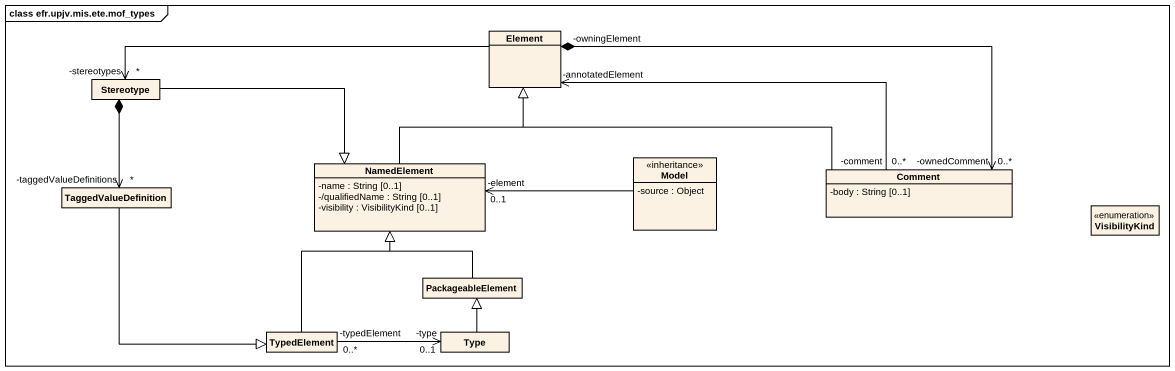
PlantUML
@startuml
mainframe class efr.upjv.mis.ete.mof_types
hide circle
hide empty members
skinparam classAttributeIconSize 0
class Element
class "Stereotype" as Stereotype_
class TaggedValueDefinition
class NamedElement {
  -name : String [0..1]
  -/qualifiedName : String [0..1]
  -visibility : VisibilityKind [0..1]
}
class Model <<inheritance>> {
  -source : Object
}
class Comment {
  -body : String [0..1]
}
enum VisibilityKind
class PackageableElement
class TypedElement
class Type
Element -left-> "*\n-stereotypes" Stereotype_
Element "-owningElement" *-right-> "-ownedComment\n0..*" Comment
Stereotype_ *--> "*\n-taggedValueDefinitions" TaggedValueDefinition
Stereotype_ -right-|> NamedElement
TaggedValueDefinition --|> TypedElement
NamedElement -up-|> Element
Model -left-> "-element\n0..1" NamedElement
Comment -left-|> Element
Comment "-comment\n0..*" -left-> "-annotatedElement" Element
PackageableElement -up-|> NamedElement
TypedElement -up-|> NamedElement
TypedElement "-typedElement\n0..*" -right-> "-type\n0..1" Type
Type -up-|> PackageableElement
@enduml
